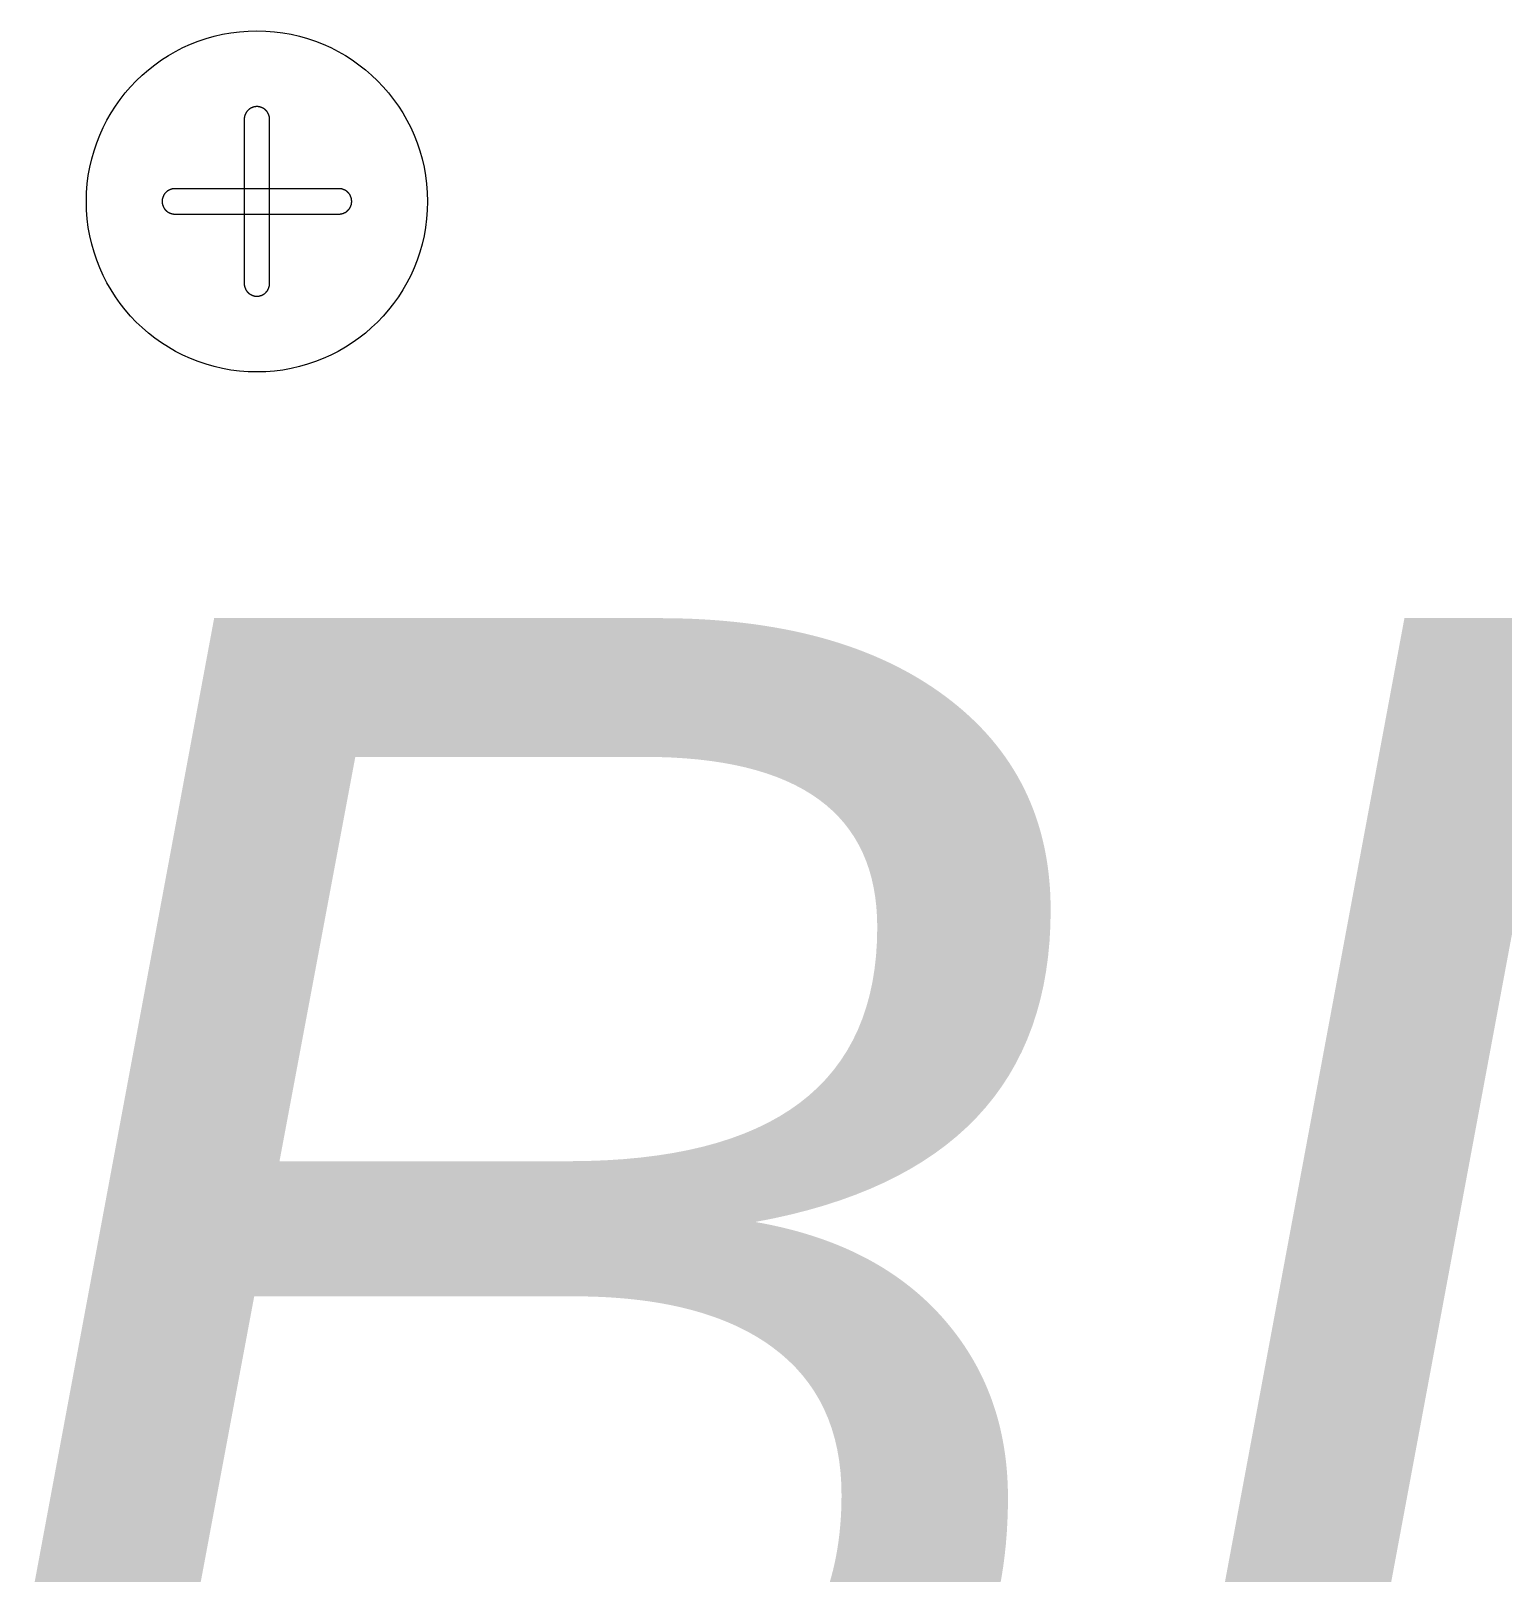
# Model space of a CAD drawing. Header units: millimetres. Extents: x 1322820 to 1391563, y 1051909 to 1098256.
# Drawn here: x 1364408.7 to 1364523.9, y 1068309.6 to 1068430.2 of the extents above; entities that cross this region are included whole.
import ezdxf

# ---------------------------------------------------------------- set-up
doc = ezdxf.new("R2010")
doc.units = ezdxf.units.MM
doc.header["$MEASUREMENT"] = 0
doc.layers.get('0').update_dxf_attribs({"true_color": 0x787878})
doc.layers.add('instalatii - echipamente_Pen_No__21', color=7, linetype='Continuous', lineweight=20, true_color=0x787878)
doc.layers.add('New_instalatii - echipamente_Pen_No__1', color=7, linetype='Continuous', lineweight=13, true_color=0x787878)
doc.styles.add('GENERATED_STYLE_3', font='ariali.ttf')

# ---------------------------------------------------------------- blocks, each defined once
blk = doc.blocks.new('terasa')
at = {"layer": 'instalatii - echipamente_Pen_No__21', "linetype": 'Continuous', "lineweight": 20}
for p, q in [((1364425.407, 1068423.287), (1364425.407, 1068410.43)), ((1364427.385, 1068410.43), (1364427.385, 1068423.287)), ((1364432.824, 1068417.847), (1364419.967, 1068417.847)), ((1364419.967, 1068415.869), (1364432.824, 1068415.869))]:
    blk.add_line(p, q, dxfattribs=at)
at = {"layer": 'instalatii - echipamente_Pen_No__21', "linetype": 'Continuous', "lineweight": 20, "flags": 128}
for points in [[(1364426.396, 1068424.276), (1364426.375, 1068424.276), (1364426.364, 1068424.276), (1364426.351, 1068424.276), (1364426.336, 1068424.276), (1364426.325, 1068424.275), (1364426.314, 1068424.275), (1364426.301, 1068424.274), (1364426.289, 1068424.273), (1364426.276, 1068424.272), (1364426.263, 1068424.271), (1364426.25, 1068424.27), (1364426.237, 1068424.268), (1364426.224, 1068424.266), (1364426.21, 1068424.263), (1364426.195, 1068424.26), (1364426.18, 1068424.256), (1364426.164, 1068424.252), (1364426.147, 1068424.247), (1364426.129, 1068424.241), (1364426.111, 1068424.235), (1364426.101, 1068424.232), (1364426.091, 1068424.228), (1364426.081, 1068424.224), (1364426.07, 1068424.22), (1364426.06, 1068424.216), (1364426.049, 1068424.212), (1364426.039, 1068424.208), (1364426.028, 1068424.204), (1364426.017, 1068424.199), (1364426.007, 1068424.195), (1364425.996, 1068424.19), (1364425.986, 1068424.186), (1364425.975, 1068424.181), (1364425.965, 1068424.177), (1364425.955, 1068424.172), (1364425.945, 1068424.168), (1364425.935, 1068424.163), (1364425.926, 1068424.159), (1364425.917, 1068424.154), (1364425.9, 1068424.145), (1364425.884, 1068424.137), (1364425.869, 1068424.128), (1364425.856, 1068424.12), (1364425.843, 1068424.112), (1364425.831, 1068424.104), (1364425.819, 1068424.096), (1364425.808, 1068424.088), (1364425.798, 1068424.08), (1364425.788, 1068424.072), (1364425.778, 1068424.064), (1364425.768, 1068424.055), (1364425.759, 1068424.047), (1364425.75, 1068424.038), (1364425.741, 1068424.03), (1364425.732, 1068424.021), (1364425.723, 1068424.012), (1364425.714, 1068424.004), (1364425.705, 1068423.995), (1364425.696, 1068423.986), (1364425.687, 1068423.977), (1364425.679, 1068423.969), (1364425.67, 1068423.96), (1364425.661, 1068423.951), (1364425.653, 1068423.942), (1364425.644, 1068423.933), (1364425.635, 1068423.923), (1364425.627, 1068423.914), (1364425.619, 1068423.904), (1364425.61, 1068423.894), (1364425.602, 1068423.884), (1364425.594, 1068423.874), (1364425.586, 1068423.863), (1364425.578, 1068423.851), (1364425.57, 1068423.839), (1364425.562, 1068423.826), (1364425.554, 1068423.813), (1364425.545, 1068423.798), (1364425.537, 1068423.782), (1364425.528, 1068423.765), (1364425.524, 1068423.756), (1364425.519, 1068423.746), (1364425.515, 1068423.737), (1364425.51, 1068423.727), (1364425.505, 1068423.717), (1364425.501, 1068423.707), (1364425.496, 1068423.696), (1364425.492, 1068423.686), (1364425.487, 1068423.675), (1364425.483, 1068423.665), (1364425.478, 1068423.654), (1364425.474, 1068423.643), (1364425.47, 1068423.633), (1364425.466, 1068423.622), (1364425.462, 1068423.612), (1364425.458, 1068423.601), (1364425.454, 1068423.591), (1364425.451, 1068423.581), (1364425.447, 1068423.571), (1364425.444, 1068423.562), (1364425.438, 1068423.543), (1364425.433, 1068423.526), (1364425.428, 1068423.51), (1364425.425, 1068423.494), (1364425.421, 1068423.48), (1364425.418, 1068423.465), (1364425.416, 1068423.452), (1364425.414, 1068423.438), (1364425.412, 1068423.425), (1364425.411, 1068423.412), (1364425.41, 1068423.4), (1364425.409, 1068423.387), (1364425.408, 1068423.375), (1364425.408, 1068423.363), (1364425.407, 1068423.352), (1364425.407, 1068423.341), (1364425.407, 1068423.327), (1364425.407, 1068423.314), (1364425.407, 1068423.287)], [(1364427.385, 1068423.287), (1364427.385, 1068423.308), (1364427.385, 1068423.318), (1364427.385, 1068423.331), (1364427.384, 1068423.346), (1364427.384, 1068423.357), (1364427.384, 1068423.369), (1364427.383, 1068423.381), (1364427.382, 1068423.393), (1364427.381, 1068423.406), (1364427.38, 1068423.419), (1364427.378, 1068423.432), (1364427.377, 1068423.445), (1364427.374, 1068423.458), (1364427.372, 1068423.472), (1364427.369, 1068423.487), (1364427.365, 1068423.502), (1364427.361, 1068423.518), (1364427.356, 1068423.535), (1364427.35, 1068423.552), (1364427.344, 1068423.571), (1364427.341, 1068423.581), (1364427.337, 1068423.591), (1364427.333, 1068423.601), (1364427.33, 1068423.612), (1364427.326, 1068423.622), (1364427.321, 1068423.633), (1364427.317, 1068423.643), (1364427.313, 1068423.654), (1364427.309, 1068423.665), (1364427.304, 1068423.675), (1364427.3, 1068423.686), (1364427.295, 1068423.696), (1364427.291, 1068423.707), (1364427.286, 1068423.717), (1364427.281, 1068423.727), (1364427.277, 1068423.737), (1364427.272, 1068423.746), (1364427.268, 1068423.756), (1364427.263, 1068423.765), (1364427.255, 1068423.782), (1364427.246, 1068423.798), (1364427.238, 1068423.813), (1364427.23, 1068423.826), (1364427.221, 1068423.839), (1364427.213, 1068423.851), (1364427.205, 1068423.863), (1364427.197, 1068423.874), (1364427.189, 1068423.884), (1364427.181, 1068423.894), (1364427.173, 1068423.904), (1364427.164, 1068423.914), (1364427.156, 1068423.923), (1364427.147, 1068423.933), (1364427.139, 1068423.942), (1364427.13, 1068423.951), (1364427.121, 1068423.96), (1364427.113, 1068423.969), (1364427.104, 1068423.977), (1364427.095, 1068423.986), (1364427.086, 1068423.995), (1364427.078, 1068424.004), (1364427.069, 1068424.012), (1364427.06, 1068424.021), (1364427.051, 1068424.03), (1364427.042, 1068424.038), (1364427.032, 1068424.047), (1364427.023, 1068424.055), (1364427.013, 1068424.064), (1364427.004, 1068424.072), (1364426.993, 1068424.08), (1364426.983, 1068424.088), (1364426.972, 1068424.096), (1364426.961, 1068424.104), (1364426.949, 1068424.112), (1364426.936, 1068424.12), (1364426.922, 1068424.128), (1364426.907, 1068424.137), (1364426.891, 1068424.145), (1364426.874, 1068424.154), (1364426.865, 1068424.159), (1364426.856, 1068424.163), (1364426.846, 1068424.168), (1364426.837, 1068424.172), (1364426.826, 1068424.177), (1364426.816, 1068424.181), (1364426.806, 1068424.186), (1364426.795, 1068424.19), (1364426.785, 1068424.195), (1364426.774, 1068424.199), (1364426.763, 1068424.204), (1364426.753, 1068424.208), (1364426.742, 1068424.212), (1364426.732, 1068424.216), (1364426.721, 1068424.22), (1364426.711, 1068424.224), (1364426.701, 1068424.228), (1364426.691, 1068424.232), (1364426.681, 1068424.235), (1364426.671, 1068424.238), (1364426.653, 1068424.244), (1364426.636, 1068424.249), (1364426.619, 1068424.254), (1364426.604, 1068424.258), (1364426.589, 1068424.261), (1364426.575, 1068424.264), (1364426.561, 1068424.267), (1364426.548, 1068424.269), (1364426.534, 1068424.27), (1364426.522, 1068424.272), (1364426.509, 1068424.273), (1364426.496, 1068424.274), (1364426.484, 1068424.275), (1364426.472, 1068424.275), (1364426.461, 1068424.275), (1364426.45, 1068424.276), (1364426.436, 1068424.276), (1364426.423, 1068424.276), (1364426.396, 1068424.276)], [(1364419.967, 1068417.847), (1364419.946, 1068417.847), (1364419.936, 1068417.847), (1364419.923, 1068417.847), (1364419.908, 1068417.847), (1364419.897, 1068417.847), (1364419.885, 1068417.846), (1364419.873, 1068417.846), (1364419.861, 1068417.845), (1364419.848, 1068417.844), (1364419.835, 1068417.843), (1364419.822, 1068417.841), (1364419.809, 1068417.839), (1364419.796, 1068417.837), (1364419.782, 1068417.834), (1364419.767, 1068417.831), (1364419.752, 1068417.828), (1364419.736, 1068417.823), (1364419.719, 1068417.819), (1364419.702, 1068417.813), (1364419.683, 1068417.807), (1364419.673, 1068417.803), (1364419.663, 1068417.8), (1364419.653, 1068417.796), (1364419.642, 1068417.792), (1364419.632, 1068417.788), (1364419.621, 1068417.784), (1364419.611, 1068417.78), (1364419.6, 1068417.776), (1364419.589, 1068417.771), (1364419.579, 1068417.767), (1364419.568, 1068417.762), (1364419.558, 1068417.758), (1364419.547, 1068417.753), (1364419.537, 1068417.749), (1364419.527, 1068417.744), (1364419.517, 1068417.739), (1364419.508, 1068417.735), (1364419.498, 1068417.73), (1364419.489, 1068417.726), (1364419.472, 1068417.717), (1364419.456, 1068417.709), (1364419.441, 1068417.7), (1364419.428, 1068417.692), (1364419.415, 1068417.684), (1364419.403, 1068417.676), (1364419.391, 1068417.668), (1364419.38, 1068417.66), (1364419.37, 1068417.652), (1364419.36, 1068417.644), (1364419.35, 1068417.636), (1364419.34, 1068417.627), (1364419.331, 1068417.619), (1364419.321, 1068417.61), (1364419.312, 1068417.601), (1364419.303, 1068417.593), (1364419.294, 1068417.584), (1364419.285, 1068417.575), (1364419.277, 1068417.567), (1364419.268, 1068417.558), (1364419.259, 1068417.549), (1364419.25, 1068417.54), (1364419.242, 1068417.531), (1364419.233, 1068417.522), (1364419.224, 1068417.513), (1364419.216, 1068417.504), (1364419.207, 1068417.495), (1364419.199, 1068417.486), (1364419.19, 1068417.476), (1364419.182, 1068417.466), (1364419.174, 1068417.456), (1364419.166, 1068417.446), (1364419.158, 1068417.435), (1364419.15, 1068417.423), (1364419.142, 1068417.411), (1364419.134, 1068417.398), (1364419.126, 1068417.385), (1364419.117, 1068417.37), (1364419.109, 1068417.354), (1364419.1, 1068417.337), (1364419.095, 1068417.328), (1364419.091, 1068417.319), (1364419.086, 1068417.309), (1364419.082, 1068417.299), (1364419.077, 1068417.289), (1364419.073, 1068417.279), (1364419.068, 1068417.269), (1364419.064, 1068417.258), (1364419.059, 1068417.247), (1364419.055, 1068417.237), (1364419.05, 1068417.226), (1364419.046, 1068417.215), (1364419.042, 1068417.205), (1364419.038, 1068417.194), (1364419.034, 1068417.184), (1364419.03, 1068417.173), (1364419.026, 1068417.163), (1364419.022, 1068417.153), (1364419.019, 1068417.143), (1364419.016, 1068417.134), (1364419.01, 1068417.116), (1364419.005, 1068417.098), (1364419, 1068417.082), (1364418.996, 1068417.066), (1364418.993, 1068417.052), (1364418.99, 1068417.037), (1364418.987, 1068417.024), (1364418.985, 1068417.01), (1364418.984, 1068416.997), (1364418.982, 1068416.984), (1364418.981, 1068416.971), (1364418.98, 1068416.959), (1364418.98, 1068416.947), (1364418.979, 1068416.935), (1364418.979, 1068416.923), (1364418.978, 1068416.913), (1364418.978, 1068416.898), (1364418.978, 1068416.886), (1364418.978, 1068416.858)], [(1364433.813, 1068416.858), (1364433.813, 1068416.879), (1364433.813, 1068416.89), (1364433.813, 1068416.903), (1364433.813, 1068416.918), (1364433.813, 1068416.929), (1364433.812, 1068416.941), (1364433.812, 1068416.953), (1364433.811, 1068416.965), (1364433.81, 1068416.978), (1364433.808, 1068416.991), (1364433.807, 1068417.004), (1364433.805, 1068417.017), (1364433.803, 1068417.03), (1364433.8, 1068417.044), (1364433.797, 1068417.059), (1364433.793, 1068417.074), (1364433.789, 1068417.09), (1364433.784, 1068417.107), (1364433.779, 1068417.125), (1364433.772, 1068417.143), (1364433.769, 1068417.153), (1364433.765, 1068417.163), (1364433.762, 1068417.173), (1364433.758, 1068417.184), (1364433.754, 1068417.194), (1364433.75, 1068417.205), (1364433.745, 1068417.215), (1364433.741, 1068417.226), (1364433.737, 1068417.237), (1364433.732, 1068417.247), (1364433.728, 1068417.258), (1364433.723, 1068417.269), (1364433.719, 1068417.279), (1364433.714, 1068417.289), (1364433.71, 1068417.299), (1364433.705, 1068417.309), (1364433.7, 1068417.319), (1364433.696, 1068417.328), (1364433.691, 1068417.337), (1364433.683, 1068417.354), (1364433.674, 1068417.37), (1364433.666, 1068417.385), (1364433.658, 1068417.398), (1364433.65, 1068417.411), (1364433.641, 1068417.423), (1364433.633, 1068417.435), (1364433.625, 1068417.446), (1364433.617, 1068417.456), (1364433.609, 1068417.466), (1364433.601, 1068417.476), (1364433.593, 1068417.486), (1364433.584, 1068417.495), (1364433.576, 1068417.504), (1364433.567, 1068417.513), (1364433.558, 1068417.522), (1364433.55, 1068417.531), (1364433.541, 1068417.54), (1364433.532, 1068417.549), (1364433.524, 1068417.558), (1364433.515, 1068417.567), (1364433.506, 1068417.575), (1364433.497, 1068417.584), (1364433.488, 1068417.593), (1364433.479, 1068417.601), (1364433.47, 1068417.61), (1364433.461, 1068417.619), (1364433.451, 1068417.627), (1364433.442, 1068417.636), (1364433.432, 1068417.644), (1364433.422, 1068417.652), (1364433.411, 1068417.66), (1364433.4, 1068417.668), (1364433.389, 1068417.676), (1364433.377, 1068417.684), (1364433.364, 1068417.692), (1364433.35, 1068417.7), (1364433.335, 1068417.709), (1364433.319, 1068417.717), (1364433.302, 1068417.726), (1364433.293, 1068417.73), (1364433.284, 1068417.735), (1364433.274, 1068417.739), (1364433.264, 1068417.744), (1364433.254, 1068417.749), (1364433.244, 1068417.753), (1364433.234, 1068417.758), (1364433.223, 1068417.762), (1364433.213, 1068417.767), (1364433.202, 1068417.771), (1364433.191, 1068417.776), (1364433.181, 1068417.78), (1364433.17, 1068417.784), (1364433.159, 1068417.788), (1364433.149, 1068417.792), (1364433.139, 1068417.796), (1364433.128, 1068417.8), (1364433.118, 1068417.803), (1364433.109, 1068417.807), (1364433.099, 1068417.81), (1364433.081, 1068417.816), (1364433.064, 1068417.821), (1364433.047, 1068417.826), (1364433.032, 1068417.83), (1364433.017, 1068417.833), (1364433.003, 1068417.836), (1364432.989, 1068417.838), (1364432.976, 1068417.84), (1364432.962, 1068417.842), (1364432.95, 1068417.843), (1364432.937, 1068417.844), (1364432.924, 1068417.845), (1364432.912, 1068417.846), (1364432.9, 1068417.846), (1364432.889, 1068417.847), (1364432.878, 1068417.847), (1364432.864, 1068417.847), (1364432.852, 1068417.847), (1364432.824, 1068417.847)], [(1364418.978, 1068416.858), (1364418.978, 1068416.838), (1364418.978, 1068416.827), (1364418.978, 1068416.814), (1364418.978, 1068416.799), (1364418.979, 1068416.788), (1364418.979, 1068416.776), (1364418.98, 1068416.764), (1364418.981, 1068416.752), (1364418.982, 1068416.739), (1364418.983, 1068416.726), (1364418.984, 1068416.713), (1364418.986, 1068416.7), (1364418.989, 1068416.686), (1364418.991, 1068416.672), (1364418.994, 1068416.658), (1364418.998, 1068416.643), (1364419.002, 1068416.627), (1364419.007, 1068416.61), (1364419.013, 1068416.592), (1364419.019, 1068416.573), (1364419.022, 1068416.563), (1364419.026, 1068416.553), (1364419.03, 1068416.543), (1364419.034, 1068416.533), (1364419.038, 1068416.522), (1364419.042, 1068416.512), (1364419.046, 1068416.501), (1364419.05, 1068416.491), (1364419.055, 1068416.48), (1364419.059, 1068416.469), (1364419.064, 1068416.459), (1364419.068, 1068416.448), (1364419.073, 1068416.438), (1364419.077, 1068416.428), (1364419.082, 1068416.418), (1364419.086, 1068416.408), (1364419.091, 1068416.398), (1364419.095, 1068416.389), (1364419.1, 1068416.38), (1364419.109, 1068416.363), (1364419.117, 1068416.347), (1364419.126, 1068416.332), (1364419.134, 1068416.318), (1364419.142, 1068416.305), (1364419.15, 1068416.293), (1364419.158, 1068416.282), (1364419.166, 1068416.271), (1364419.174, 1068416.261), (1364419.182, 1068416.251), (1364419.19, 1068416.241), (1364419.199, 1068416.231), (1364419.207, 1068416.222), (1364419.216, 1068416.212), (1364419.224, 1068416.203), (1364419.233, 1068416.194), (1364419.242, 1068416.185), (1364419.25, 1068416.177), (1364419.259, 1068416.168), (1364419.268, 1068416.159), (1364419.277, 1068416.15), (1364419.285, 1068416.141), (1364419.294, 1068416.133), (1364419.303, 1068416.124), (1364419.312, 1068416.115), (1364419.321, 1068416.107), (1364419.331, 1068416.098), (1364419.34, 1068416.09), (1364419.35, 1068416.081), (1364419.36, 1068416.073), (1364419.37, 1068416.065), (1364419.38, 1068416.057), (1364419.391, 1068416.049), (1364419.403, 1068416.041), (1364419.415, 1068416.033), (1364419.428, 1068416.025), (1364419.441, 1068416.016), (1364419.456, 1068416.008), (1364419.472, 1068415.999), (1364419.489, 1068415.991), (1364419.498, 1068415.986), (1364419.508, 1068415.982), (1364419.517, 1068415.977), (1364419.527, 1068415.973), (1364419.537, 1068415.968), (1364419.547, 1068415.964), (1364419.558, 1068415.959), (1364419.568, 1068415.954), (1364419.579, 1068415.95), (1364419.589, 1068415.946), (1364419.6, 1068415.941), (1364419.611, 1068415.937), (1364419.621, 1068415.933), (1364419.632, 1068415.929), (1364419.642, 1068415.925), (1364419.653, 1068415.921), (1364419.663, 1068415.917), (1364419.673, 1068415.913), (1364419.683, 1068415.91), (1364419.692, 1068415.907), (1364419.711, 1068415.901), (1364419.728, 1068415.896), (1364419.744, 1068415.891), (1364419.76, 1068415.887), (1364419.775, 1068415.884), (1364419.789, 1068415.881), (1364419.803, 1068415.879), (1364419.816, 1068415.877), (1364419.829, 1068415.875), (1364419.842, 1068415.873), (1364419.855, 1068415.872), (1364419.867, 1068415.871), (1364419.879, 1068415.871), (1364419.891, 1068415.87), (1364419.902, 1068415.87), (1364419.913, 1068415.87), (1364419.927, 1068415.869), (1364419.94, 1068415.869), (1364419.967, 1068415.869)], [(1364432.824, 1068415.869), (1364432.845, 1068415.869), (1364432.856, 1068415.869), (1364432.869, 1068415.869), (1364432.884, 1068415.87), (1364432.895, 1068415.87), (1364432.906, 1068415.87), (1364432.918, 1068415.871), (1364432.931, 1068415.872), (1364432.943, 1068415.873), (1364432.956, 1068415.874), (1364432.969, 1068415.876), (1364432.982, 1068415.877), (1364432.996, 1068415.88), (1364433.01, 1068415.882), (1364433.024, 1068415.885), (1364433.039, 1068415.889), (1364433.055, 1068415.893), (1364433.072, 1068415.898), (1364433.09, 1068415.904), (1364433.109, 1068415.91), (1364433.118, 1068415.913), (1364433.128, 1068415.917), (1364433.139, 1068415.921), (1364433.149, 1068415.925), (1364433.159, 1068415.929), (1364433.17, 1068415.933), (1364433.181, 1068415.937), (1364433.191, 1068415.941), (1364433.202, 1068415.946), (1364433.213, 1068415.95), (1364433.223, 1068415.954), (1364433.234, 1068415.959), (1364433.244, 1068415.964), (1364433.254, 1068415.968), (1364433.264, 1068415.973), (1364433.274, 1068415.977), (1364433.284, 1068415.982), (1364433.293, 1068415.986), (1364433.302, 1068415.991), (1364433.319, 1068415.999), (1364433.335, 1068416.008), (1364433.35, 1068416.016), (1364433.364, 1068416.025), (1364433.377, 1068416.033), (1364433.389, 1068416.041), (1364433.4, 1068416.049), (1364433.411, 1068416.057), (1364433.422, 1068416.065), (1364433.432, 1068416.073), (1364433.442, 1068416.081), (1364433.451, 1068416.09), (1364433.461, 1068416.098), (1364433.47, 1068416.107), (1364433.479, 1068416.115), (1364433.488, 1068416.124), (1364433.497, 1068416.133), (1364433.506, 1068416.141), (1364433.515, 1068416.15), (1364433.524, 1068416.159), (1364433.532, 1068416.168), (1364433.541, 1068416.177), (1364433.55, 1068416.185), (1364433.558, 1068416.194), (1364433.567, 1068416.203), (1364433.576, 1068416.212), (1364433.584, 1068416.222), (1364433.593, 1068416.231), (1364433.601, 1068416.241), (1364433.609, 1068416.251), (1364433.617, 1068416.261), (1364433.625, 1068416.271), (1364433.633, 1068416.282), (1364433.641, 1068416.293), (1364433.65, 1068416.305), (1364433.658, 1068416.318), (1364433.666, 1068416.332), (1364433.674, 1068416.347), (1364433.683, 1068416.363), (1364433.691, 1068416.38), (1364433.696, 1068416.389), (1364433.7, 1068416.398), (1364433.705, 1068416.408), (1364433.71, 1068416.418), (1364433.714, 1068416.428), (1364433.719, 1068416.438), (1364433.723, 1068416.448), (1364433.728, 1068416.459), (1364433.732, 1068416.469), (1364433.737, 1068416.48), (1364433.741, 1068416.491), (1364433.745, 1068416.501), (1364433.75, 1068416.512), (1364433.754, 1068416.522), (1364433.758, 1068416.533), (1364433.762, 1068416.543), (1364433.765, 1068416.553), (1364433.769, 1068416.563), (1364433.772, 1068416.573), (1364433.776, 1068416.583), (1364433.782, 1068416.601), (1364433.787, 1068416.618), (1364433.791, 1068416.635), (1364433.795, 1068416.65), (1364433.799, 1068416.665), (1364433.802, 1068416.679), (1364433.804, 1068416.693), (1364433.806, 1068416.707), (1364433.808, 1068416.72), (1364433.809, 1068416.733), (1364433.81, 1068416.745), (1364433.811, 1068416.758), (1364433.812, 1068416.77), (1364433.812, 1068416.782), (1364433.813, 1068416.793), (1364433.813, 1068416.804), (1364433.813, 1068416.818), (1364433.813, 1068416.831), (1364433.813, 1068416.858)], [(1364425.407, 1068410.43), (1364425.407, 1068410.409), (1364425.407, 1068410.399), (1364425.407, 1068410.385), (1364425.407, 1068410.37), (1364425.407, 1068410.36), (1364425.408, 1068410.348), (1364425.408, 1068410.336), (1364425.409, 1068410.324), (1364425.41, 1068410.311), (1364425.411, 1068410.298), (1364425.413, 1068410.285), (1364425.415, 1068410.272), (1364425.417, 1068410.258), (1364425.42, 1068410.244), (1364425.423, 1068410.23), (1364425.426, 1068410.215), (1364425.431, 1068410.199), (1364425.435, 1068410.182), (1364425.441, 1068410.164), (1364425.447, 1068410.145), (1364425.451, 1068410.136), (1364425.454, 1068410.126), (1364425.458, 1068410.116), (1364425.462, 1068410.105), (1364425.466, 1068410.095), (1364425.47, 1068410.084), (1364425.474, 1068410.074), (1364425.478, 1068410.063), (1364425.483, 1068410.052), (1364425.487, 1068410.042), (1364425.492, 1068410.031), (1364425.496, 1068410.02), (1364425.501, 1068410.01), (1364425.505, 1068410), (1364425.51, 1068409.99), (1364425.515, 1068409.98), (1364425.519, 1068409.97), (1364425.524, 1068409.961), (1364425.528, 1068409.952), (1364425.537, 1068409.935), (1364425.545, 1068409.919), (1364425.554, 1068409.904), (1364425.562, 1068409.89), (1364425.57, 1068409.877), (1364425.578, 1068409.865), (1364425.586, 1068409.854), (1364425.594, 1068409.843), (1364425.602, 1068409.833), (1364425.61, 1068409.822), (1364425.619, 1068409.813), (1364425.627, 1068409.803), (1364425.635, 1068409.793), (1364425.644, 1068409.784), (1364425.653, 1068409.775), (1364425.661, 1068409.766), (1364425.67, 1068409.757), (1364425.679, 1068409.748), (1364425.687, 1068409.739), (1364425.696, 1068409.731), (1364425.705, 1068409.722), (1364425.714, 1068409.713), (1364425.723, 1068409.704), (1364425.732, 1068409.696), (1364425.741, 1068409.687), (1364425.75, 1068409.678), (1364425.759, 1068409.67), (1364425.768, 1068409.661), (1364425.778, 1068409.653), (1364425.788, 1068409.645), (1364425.798, 1068409.637), (1364425.808, 1068409.629), (1364425.819, 1068409.621), (1364425.831, 1068409.613), (1364425.843, 1068409.605), (1364425.856, 1068409.596), (1364425.869, 1068409.588), (1364425.884, 1068409.58), (1364425.9, 1068409.571), (1364425.917, 1068409.563), (1364425.926, 1068409.558), (1364425.935, 1068409.554), (1364425.945, 1068409.549), (1364425.955, 1068409.545), (1364425.965, 1068409.54), (1364425.975, 1068409.535), (1364425.986, 1068409.531), (1364425.996, 1068409.526), (1364426.007, 1068409.522), (1364426.017, 1068409.517), (1364426.028, 1068409.513), (1364426.039, 1068409.509), (1364426.049, 1068409.504), (1364426.06, 1068409.5), (1364426.07, 1068409.496), (1364426.081, 1068409.492), (1364426.091, 1068409.489), (1364426.101, 1068409.485), (1364426.111, 1068409.482), (1364426.12, 1068409.478), (1364426.138, 1068409.472), (1364426.156, 1068409.467), (1364426.172, 1068409.463), (1364426.188, 1068409.459), (1364426.202, 1068409.455), (1364426.217, 1068409.452), (1364426.23, 1068409.45), (1364426.244, 1068409.448), (1364426.257, 1068409.446), (1364426.27, 1068409.445), (1364426.283, 1068409.444), (1364426.295, 1068409.443), (1364426.308, 1068409.442), (1364426.319, 1068409.442), (1364426.331, 1068409.441), (1364426.341, 1068409.441), (1364426.356, 1068409.441), (1364426.368, 1068409.441), (1364426.396, 1068409.441)], [(1364426.396, 1068409.441), (1364426.416, 1068409.441), (1364426.427, 1068409.441), (1364426.44, 1068409.441), (1364426.455, 1068409.441), (1364426.466, 1068409.441), (1364426.478, 1068409.442), (1364426.49, 1068409.443), (1364426.502, 1068409.443), (1364426.515, 1068409.444), (1364426.528, 1068409.446), (1364426.541, 1068409.447), (1364426.554, 1068409.449), (1364426.568, 1068409.451), (1364426.582, 1068409.454), (1364426.596, 1068409.457), (1364426.611, 1068409.461), (1364426.627, 1068409.465), (1364426.644, 1068409.47), (1364426.662, 1068409.475), (1364426.681, 1068409.482), (1364426.691, 1068409.485), (1364426.701, 1068409.489), (1364426.711, 1068409.492), (1364426.721, 1068409.496), (1364426.732, 1068409.5), (1364426.742, 1068409.504), (1364426.753, 1068409.509), (1364426.763, 1068409.513), (1364426.774, 1068409.517), (1364426.785, 1068409.522), (1364426.795, 1068409.526), (1364426.806, 1068409.531), (1364426.816, 1068409.535), (1364426.826, 1068409.54), (1364426.837, 1068409.545), (1364426.846, 1068409.549), (1364426.856, 1068409.554), (1364426.865, 1068409.558), (1364426.874, 1068409.563), (1364426.891, 1068409.571), (1364426.907, 1068409.58), (1364426.922, 1068409.588), (1364426.936, 1068409.596), (1364426.949, 1068409.605), (1364426.961, 1068409.613), (1364426.972, 1068409.621), (1364426.983, 1068409.629), (1364426.993, 1068409.637), (1364427.004, 1068409.645), (1364427.013, 1068409.653), (1364427.023, 1068409.661), (1364427.032, 1068409.67), (1364427.042, 1068409.678), (1364427.051, 1068409.687), (1364427.06, 1068409.696), (1364427.069, 1068409.704), (1364427.078, 1068409.713), (1364427.086, 1068409.722), (1364427.095, 1068409.731), (1364427.104, 1068409.739), (1364427.113, 1068409.748), (1364427.121, 1068409.757), (1364427.13, 1068409.766), (1364427.139, 1068409.775), (1364427.147, 1068409.784), (1364427.156, 1068409.793), (1364427.164, 1068409.803), (1364427.173, 1068409.813), (1364427.181, 1068409.822), (1364427.189, 1068409.833), (1364427.197, 1068409.843), (1364427.205, 1068409.854), (1364427.213, 1068409.865), (1364427.221, 1068409.877), (1364427.23, 1068409.89), (1364427.238, 1068409.904), (1364427.246, 1068409.919), (1364427.255, 1068409.935), (1364427.263, 1068409.952), (1364427.268, 1068409.961), (1364427.272, 1068409.97), (1364427.277, 1068409.98), (1364427.281, 1068409.99), (1364427.286, 1068410), (1364427.291, 1068410.01), (1364427.295, 1068410.02), (1364427.3, 1068410.031), (1364427.304, 1068410.042), (1364427.309, 1068410.052), (1364427.313, 1068410.063), (1364427.317, 1068410.074), (1364427.321, 1068410.084), (1364427.326, 1068410.095), (1364427.33, 1068410.105), (1364427.333, 1068410.116), (1364427.337, 1068410.126), (1364427.341, 1068410.136), (1364427.344, 1068410.145), (1364427.347, 1068410.155), (1364427.353, 1068410.173), (1364427.358, 1068410.191), (1364427.363, 1068410.207), (1364427.367, 1068410.222), (1364427.37, 1068410.237), (1364427.373, 1068410.251), (1364427.376, 1068410.265), (1364427.378, 1068410.279), (1364427.379, 1068410.292), (1364427.381, 1068410.304), (1364427.382, 1068410.317), (1364427.383, 1068410.33), (1364427.383, 1068410.342), (1364427.384, 1068410.354), (1364427.384, 1068410.365), (1364427.384, 1068410.376), (1364427.385, 1068410.39), (1364427.385, 1068410.402), (1364427.385, 1068410.43)]]:
    blk.add_lwpolyline(points, dxfattribs=at)
at = {"layer": 'instalatii - echipamente_Pen_No__21', "linetype": 'Continuous', "lineweight": 20}
blk.add_circle((1364426.396, 1068416.858), 13.352, dxfattribs=at)
blk.add_circle((1364426.396, 1068416.858), 13.352, dxfattribs=at)
at = {"layer": 'New_instalatii - echipamente_Pen_No__1', "linetype": 'Continuous', "lineweight": 13, "insert": (1364935.707, 1068254.144), "char_height": 100, "attachment_point": 8, "style": 'GENERATED_STYLE_3'}
blk.add_mtext('\\A1;C.T.A. BLOC OPERATOR (E4)', dxfattribs=at)

msp = doc.modelspace()

# ---------------------------------------------------------------- block references
msp.add_blockref('terasa', (0, 0))

doc.saveas('drawing.dxf')
